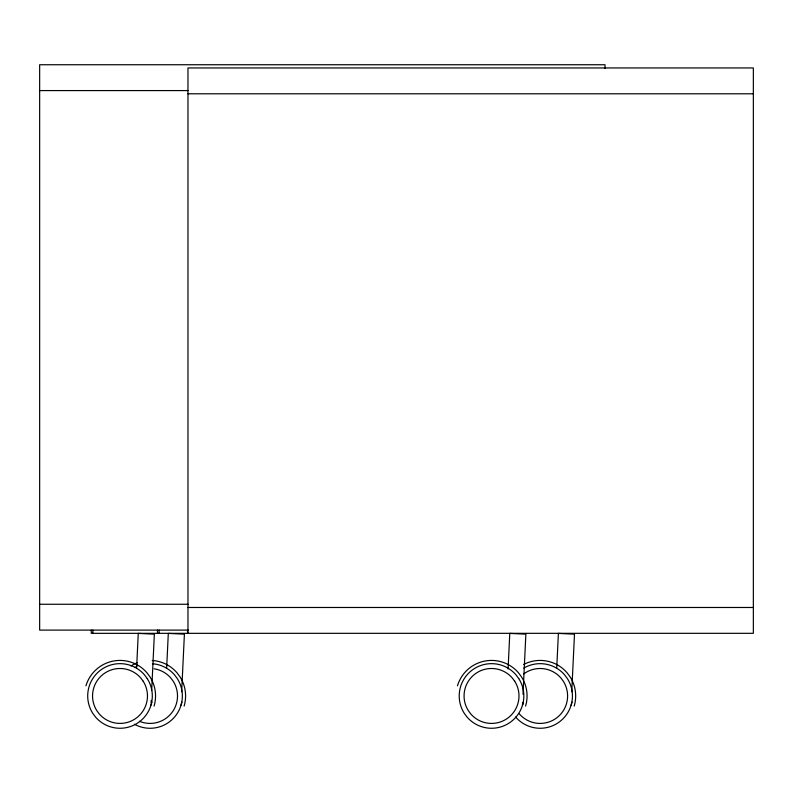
<?xml version="1.0" encoding="UTF-8"?>
<svg xmlns="http://www.w3.org/2000/svg" width="793" height="793" viewBox="0 0 793 793"><rect width="100%" height="100%" fill="white"/><g stroke="black" fill="none" stroke-linecap="round" stroke-linejoin="round"><path stroke-width="1.19" d="M136.624 667.706L138.26 633.409L154.357 634.172L151.671 690.525M151.086 702.747L151.205 700.328M166.669 667.706L168.304 633.409L184.402 634.172L181.656 691.754M508.085 668.935L509.78 633.409L525.868 634.172L523.013 694.202M522.607 702.747L522.488 705.165L523.41 702.073M556.755 667.706L558.391 633.409L574.489 634.172L571.743 691.754M150.967 705.165L151.889 702.073M181.022 705.165L181.944 702.073M571.099 705.165L572.021 702.073M39.65 90.58L188.11 90.58M187.971 93.792L753.35 93.792M39.65 604.266L188.11 604.266M187.971 607.478L753.35 607.478M188.347 630.108L39.65 630.108L39.65 64.739L605.029 64.739L605.029 68.426M187.971 633.32L187.971 67.95L753.35 67.95L753.35 633.32L91.254 633.339L91.254 630.108M187.535 630.108L187.535 633.339M159.106 630.108L159.106 633.339M157.49 630.108L157.49 633.339M92.87 630.108L92.87 633.339M154.07 706.087A35.536 35.536 0 0 0 149.966 676.845L146.943 672.781A35.536 35.536 0 0 0 85.941 685.836M515.648 717.031A32.305 32.305 0 0 0 559.412 721.888A32.305 32.305 0 0 0 567.372 678.58L564.626 674.883A32.305 32.305 0 0 0 523.747 668.122M574.201 706.087A35.536 35.536 0 0 0 570.098 676.845L567.074 672.781A35.536 35.536 0 0 0 523.658 664.475M519.316 713.869A27.458 27.458 0 0 0 556.517 718.002A27.458 27.458 0 0 0 563.288 681.187L560.948 678.045A27.458 27.458 0 0 0 523.757 673.921M525.59 706.087A35.536 35.536 0 0 0 521.487 676.845L518.463 672.781A35.536 35.536 0 0 0 457.462 685.836M134.473 724.267A32.305 32.305 0 0 0 177.285 678.58L174.539 674.883A32.305 32.305 0 0 0 152.464 663.741M134.661 667.547A32.305 32.305 0 0 1 136.733 666.526M184.115 706.087A35.536 35.536 0 0 0 180.011 676.845L176.988 672.781A35.536 35.536 0 0 0 152.197 660.49M130.944 666.001A35.536 35.536 0 0 1 137.268 662.799M139.459 721.293A27.458 27.458 0 0 0 173.201 681.187L170.862 678.045A27.458 27.458 0 0 0 154.05 668.786M518.761 678.58L516.015 674.883A32.305 32.305 0 0 0 472.251 670.035A32.305 32.305 0 0 0 464.282 713.333L467.037 717.031A32.305 32.305 0 0 0 510.801 721.888A32.305 32.305 0 0 0 518.761 678.58M514.677 681.187L512.337 678.045A27.458 27.458 0 0 0 475.136 673.921A27.458 27.458 0 0 0 468.376 710.726L470.705 713.869A27.458 27.458 0 0 0 507.907 718.002A27.458 27.458 0 0 0 514.677 681.187M147.24 678.58L144.495 674.883A32.305 32.305 0 0 0 100.731 670.035A32.305 32.305 0 0 0 92.771 713.333L95.517 717.031A32.305 32.305 0 0 0 139.281 721.888A32.305 32.305 0 0 0 147.24 678.58M143.156 681.187L140.817 678.045A27.458 27.458 0 0 0 103.625 673.921A27.458 27.458 0 0 0 96.855 710.726L99.194 713.869A27.458 27.458 0 0 0 136.386 718.002A27.458 27.458 0 0 0 143.156 681.187"/></g></svg>
